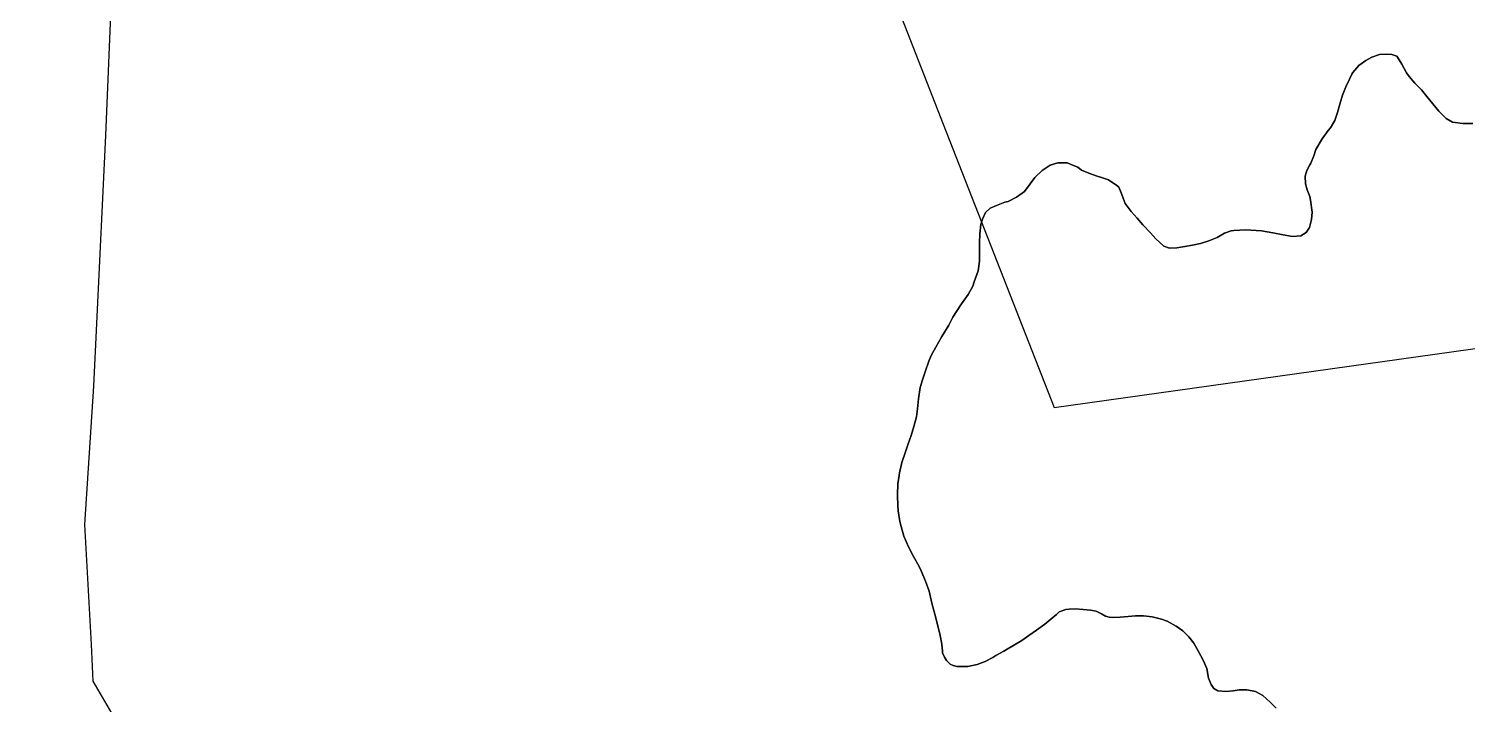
# Model space of a CAD drawing. Header units: inches. Extents: x 11258954 to 11313122, y 3645444 to 3695200.
# Drawn here: x 11273036 to 11275215, y 3664153 to 3665176 of the extents above; entities that cross this region are included whole.
import ezdxf

# ---------------------------------------------------------------- set-up
doc = ezdxf.new("R2010")
doc.units = ezdxf.units.IN
doc.header["$MEASUREMENT"] = 0
for name, color, linetype in [('EnterpriseZone', 103, 'Continuous'), ('VotingPrecinct', 233, 'Continuous'), ('Ward', 133, 'Continuous')]:
    doc.layers.add(name, color=color, linetype=linetype)

msp = doc.modelspace()

# ---------------------------------------------------------------- linework, layer by layer
at = {"layer": 'EnterpriseZone'}
for points in [[(11274270.91, 3665417.6255, 0), (11274421.4235, 3665031.8245, 0), (11274589.5495, 3664602.597, 0), (11275533.6815, 3664734.6325, 0)], [(11273207.9375, 3662808.6875, 0), (11273174.25, 3662865.5625, 0), (11273099.25, 3662997.3125, 0), (11273084.2815, 3663291, 0), (11273076.875, 3663450.75, 0), (11273051.094, 3663597.5, 0), (11273036.4375, 3663683.5625, 0), (11273249.2815, 3663793.875, 0), (11273297.4065, 3663855.4375, 0), (11273321.3125, 3663864.5625, 0), (11273254.1715, 3663971.8555, 0), (11273239.7815, 3664000, 0), (11273239.3125, 3664000.5625, 0), (11273214.3125, 3664048, 0), (11273183.344, 3664103.125, 0), (11273134.1565, 3664188.0625, 0), (11273131.215, 3664243.404, 0), (11273121.5625, 3664425, 0), (11273134.969, 3664634.6875, 0), (11273152.9375, 3665014.5625, 0), (11273166.1565, 3665331.625, 0)]]:
    msp.add_polyline3d(points, dxfattribs=at)
at = {"layer": 'VotingPrecinct'}
for points in [[(11275223.475, 3665032.475, 0), (11275208.5, 3665032.675, 0), (11275192.575, 3665034.75, 0), (11275182.95, 3665039.975, 0), (11275172, 3665051.35, 0), (11275162.675, 3665062.5, 0), (11275154.05, 3665073.725, 0), (11275145.525, 3665083.75, 0), (11275135.825, 3665093.725, 0), (11275126.925, 3665104, 0), (11275122.825, 3665109.225, 0), (11275115.725, 3665122.425, 0), (11275114.475, 3665125.075, 0), (11275108.3, 3665134.5, 0), (11275101.05, 3665136.975, 0), (11275092.35, 3665137.725, 0), (11275082.1, 3665137.275, 0), (11275070.476, 3665133.1705, 0), (11275061.45, 3665127.85, 0), (11275051.075, 3665120.4, 0), (11275041.65, 3665109.8, 0), (11275040.2, 3665107.175, 0), (11275036.45, 3665099.575, 0), (11275031.15, 3665088.075, 0), (11275026.3, 3665075.475, 0), (11275021.975, 3665061.7, 0), (11275018.75, 3665049.45, 0), (11275014.45, 3665037.375, 0), (11275008.075, 3665025.95, 0), (11275004.2, 3665022.1, 0), (11274995.525, 3665009.2, 0), (11274985.825, 3664993.275, 0), (11274982.575, 3664983.575, 0), (11274978.1, 3664972.625, 0), (11274976.6, 3664970.075, 0), (11274972, 3664961.625, 0), (11274969.475, 3664952.775, 0), (11274969.95, 3664941.35, 0), (11274972.55, 3664932.4, 0), (11274976.675, 3664921.95, 0), (11274977.575, 3664916.425, 0), (11274979.975, 3664898.075, 0), (11274979, 3664887.45, 0), (11274975.875, 3664875.325, 0), (11274970.95, 3664867.275, 0), (11274962.95, 3664862.475, 0), (11274950.125, 3664861.7, 0), (11274936.05, 3664863.875, 0), (11274920.525, 3664866.775, 0), (11274903.633, 3664869.883, 0), (11274879.1, 3664871.775, 0), (11274861.7, 3664870.775, 0), (11274857.7, 3664870.25, 0), (11274847.625, 3664866.675, 0), (11274836.225, 3664860.15, 0), (11274823.725, 3664855.1, 0), (11274811.05, 3664851.05, 0), (11274798.8, 3664848.275, 0), (11274787.2, 3664846.225, 0), (11274775.35, 3664844.425, 0), (11274763.85, 3664844.025, 0), (11274755.3, 3664846.85, 0), (11274743.6, 3664857.725, 0), (11274735.125, 3664866.925, 0), (11274723.75, 3664879.25, 0), (11274715.15, 3664889.425, 0), (11274706.125, 3664899.575, 0), (11274696.975, 3664911.55, 0), (11274690.8, 3664927.575, 0), (11274687.125, 3664935.975, 0), (11274684.35, 3664938.525, 0), (11274671.575, 3664947.1, 0), (11274659.675, 3664951.425, 0), (11274654.725, 3664952.775, 0), (11274642.15, 3664957.2, 0), (11274630.575, 3664962.1, 0), (11274625.475, 3664966.325, 0), (11274618.475, 3664969.1, 0), (11274609, 3664972.875, 0), (11274595.175, 3664973.225, 0), (11274583.55, 3664969.675, 0), (11274571.225, 3664961.675, 0), (11274560.25, 3664950.95, 0), (11274553.275, 3664941.475, 0), (11274544.3, 3664929.75, 0), (11274532.175, 3664921.075, 0), (11274519.5, 3664914.625, 0), (11274514.775, 3664913.3, 0), (11274501.975, 3664908.5, 0), (11274492.3, 3664904.175, 0), (11274485.25, 3664897.7, 0), (11274481, 3664887.825, 0), (11274478.35, 3664879.675, 0), (11274476.9, 3664865.5, 0), (11274476.525, 3664851.3, 0), (11274476.15, 3664836.85, 0), (11274476.075, 3664824.2, 0), (11274474.3, 3664809.325, 0), (11274468.5, 3664792.875, 0), (11274466.2, 3664786.3, 0), (11274458.975, 3664773.525, 0), (11274449.15, 3664759.35, 0), (11274441.575, 3664747.825, 0), (11274436.175, 3664739.25, 0), (11274430.1, 3664726.925, 0), (11274419.425, 3664709.8, 0), (11274410, 3664693.825, 0), (11274403.225, 3664681.175, 0), (11274399.6, 3664672.7, 0), (11274393.95, 3664656.675, 0), (11274390.075, 3664644.35, 0), (11274386.35, 3664632.9, 0), (11274383.875, 3664615.6, 0), (11274382.3, 3664600.425, 0), (11274380.675, 3664588.35, 0), (11274376.975, 3664573.875, 0), (11274372.725, 3664559.8, 0), (11274367.875, 3664545.95, 0), (11274363.55, 3664533.75, 0), (11274358.925, 3664518.925, 0), (11274355.075, 3664503.4, 0), (11274353.95, 3664495.7, 0), (11274352.7, 3664487.325, 0), (11274352.175, 3664469.55, 0), (11274352.45, 3664453.475, 0), (11274353.175, 3664445.65, 0), (11274355.55, 3664429.725, 0), (11274357.55, 3664421.95, 0), (11274361.975, 3664407.35, 0), (11274368.55, 3664391.575, 0), (11274376.175, 3664376.725, 0), (11274385.075, 3664361.575, 0), (11274387.925, 3664354.9, 0), (11274394.619, 3664339.4645, 0), (11274400.2, 3664324.25, 0), (11274404, 3664306.15, 0), (11274408.425, 3664289.25, 0), (11274413.45, 3664271.875, 0), (11274416.925, 3664256.8, 0), (11274419.425, 3664243.925, 0), (11274420.25, 3664233.5, 0), (11274420.5, 3664231, 0), (11274423.15, 3664223.95, 0), (11274426.175, 3664219.15, 0), (11274432.05, 3664213.575, 0), (11274436.675, 3664211.35, 0), (11274442.45, 3664209.85, 0), (11274455.2, 3664209.825, 0), (11274458.7, 3664210.025, 0), (11274472.85, 3664213.2, 0), (11274484.85, 3664217.425, 0), (11274496.3, 3664223.8, 0), (11274501.175, 3664226.6, 0), (11274513.225, 3664233.375, 0), (11274518.025, 3664236.475, 0), (11274529.125, 3664242.85, 0), (11274540.575, 3664249.575, 0), (11274551.25, 3664257.125, 0), (11274562.575, 3664265.125, 0), (11274575.368, 3664274, 0), (11274584.575, 3664281.525, 0), (11274593, 3664288.65, 0), (11274597.125, 3664292.7, 0), (11274606.925, 3664296.5, 0), (11274612.325, 3664297.15, 0), (11274621.55, 3664297.225, 0), (11274633.125, 3664296.65, 0), (11274644.275, 3664295.575, 0), (11274652.825, 3664293.65, 0), (11274661.325, 3664289.95, 0), (11274667.4, 3664286.175, 0), (11274672.875, 3664284.65, 0), (11274678.15, 3664284.375, 0), (11274689.2, 3664284.65, 0), (11274701.575, 3664286, 0), (11274712.825, 3664286.85, 0), (11274724.6, 3664286.85, 0), (11274738.05, 3664285.525, 0), (11274752.15, 3664281.6, 0), (11274760.725, 3664278.9, 0), (11274774.35, 3664271.35, 0), (11274784.25, 3664264.125, 0), (11274793.4, 3664255.175, 0), (11274800.875, 3664245.625, 0), (11274808.075, 3664232.95, 0), (11274814.925, 3664219.45, 0), (11274820.575, 3664207.025, 0), (11274823.25, 3664192.225, 0), (11274827.375, 3664182.7, 0), (11274831.15, 3664176.475, 0), (11274837.425, 3664173.425, 0), (11274850.15, 3664172, 0), (11274860.275, 3664173.1, 0), (11274869.525, 3664174.575, 0), (11274881.3, 3664174.725, 0), (11274894.275, 3664172.25, 0), (11274905.425, 3664166.175, 0), (11274916.675, 3664155.9, 0), (11274925.45, 3664146.8, 0)], [(11274925.45, 3664146.8, 0), (11274916.675, 3664155.9, 0), (11274905.425, 3664166.175, 0), (11274894.275, 3664172.25, 0), (11274881.3, 3664174.725, 0), (11274869.525, 3664174.575, 0), (11274860.275, 3664173.1, 0), (11274850.15, 3664172, 0), (11274837.425, 3664173.425, 0), (11274831.15, 3664176.475, 0), (11274827.375, 3664182.7, 0), (11274823.25, 3664192.225, 0), (11274820.575, 3664207.025, 0), (11274814.925, 3664219.45, 0), (11274808.075, 3664232.95, 0), (11274800.875, 3664245.625, 0), (11274793.4, 3664255.175, 0), (11274784.25, 3664264.125, 0), (11274774.35, 3664271.35, 0), (11274760.725, 3664278.9, 0), (11274752.15, 3664281.6, 0), (11274738.05, 3664285.525, 0), (11274724.6, 3664286.85, 0), (11274712.825, 3664286.85, 0), (11274701.575, 3664286, 0), (11274689.2, 3664284.65, 0), (11274678.15, 3664284.375, 0), (11274672.875, 3664284.65, 0), (11274667.4, 3664286.175, 0), (11274661.325, 3664289.95, 0), (11274652.825, 3664293.65, 0), (11274644.275, 3664295.575, 0), (11274633.125, 3664296.65, 0), (11274621.55, 3664297.225, 0), (11274612.325, 3664297.15, 0), (11274606.925, 3664296.5, 0), (11274597.125, 3664292.7, 0), (11274593, 3664288.65, 0), (11274584.575, 3664281.525, 0), (11274575.368, 3664274, 0), (11274562.575, 3664265.125, 0), (11274551.25, 3664257.125, 0), (11274540.575, 3664249.575, 0), (11274529.125, 3664242.85, 0), (11274518.025, 3664236.475, 0), (11274513.225, 3664233.375, 0), (11274501.175, 3664226.6, 0), (11274496.3, 3664223.8, 0), (11274484.85, 3664217.425, 0), (11274472.85, 3664213.2, 0), (11274458.7, 3664210.025, 0), (11274455.2, 3664209.825, 0), (11274442.45, 3664209.85, 0), (11274436.675, 3664211.35, 0), (11274432.05, 3664213.575, 0), (11274426.175, 3664219.15, 0), (11274423.15, 3664223.95, 0), (11274420.5, 3664231, 0), (11274420.25, 3664233.5, 0), (11274419.425, 3664243.925, 0), (11274416.925, 3664256.8, 0), (11274413.45, 3664271.875, 0), (11274408.425, 3664289.25, 0), (11274404, 3664306.15, 0), (11274400.2, 3664324.25, 0), (11274394.619, 3664339.4645, 0), (11274387.925, 3664354.9, 0), (11274385.075, 3664361.575, 0), (11274376.175, 3664376.725, 0), (11274368.55, 3664391.575, 0), (11274361.975, 3664407.35, 0), (11274357.55, 3664421.95, 0), (11274355.55, 3664429.725, 0), (11274353.175, 3664445.65, 0), (11274352.45, 3664453.475, 0), (11274352.175, 3664469.55, 0), (11274352.7, 3664487.325, 0), (11274353.95, 3664495.7, 0), (11274355.075, 3664503.4, 0), (11274358.925, 3664518.925, 0), (11274363.55, 3664533.75, 0), (11274367.875, 3664545.95, 0), (11274372.725, 3664559.8, 0), (11274376.975, 3664573.875, 0), (11274380.675, 3664588.35, 0), (11274382.3, 3664600.425, 0), (11274383.875, 3664615.6, 0), (11274386.35, 3664632.9, 0), (11274390.075, 3664644.35, 0), (11274393.95, 3664656.675, 0), (11274399.6, 3664672.7, 0), (11274403.225, 3664681.175, 0), (11274410, 3664693.825, 0), (11274419.425, 3664709.8, 0), (11274430.1, 3664726.925, 0), (11274436.175, 3664739.25, 0), (11274441.575, 3664747.825, 0), (11274449.15, 3664759.35, 0), (11274458.975, 3664773.525, 0), (11274466.2, 3664786.3, 0), (11274468.5, 3664792.875, 0), (11274474.3, 3664809.325, 0), (11274476.075, 3664824.2, 0), (11274476.15, 3664836.85, 0), (11274476.525, 3664851.3, 0), (11274476.9, 3664865.5, 0), (11274478.35, 3664879.675, 0), (11274481, 3664887.825, 0), (11274485.25, 3664897.7, 0), (11274492.3, 3664904.175, 0), (11274501.975, 3664908.5, 0), (11274514.775, 3664913.3, 0), (11274519.5, 3664914.625, 0), (11274532.175, 3664921.075, 0), (11274544.3, 3664929.75, 0), (11274553.275, 3664941.475, 0), (11274560.25, 3664950.95, 0), (11274571.225, 3664961.675, 0), (11274583.55, 3664969.675, 0), (11274595.175, 3664973.225, 0), (11274609, 3664972.875, 0), (11274618.475, 3664969.1, 0), (11274625.475, 3664966.325, 0), (11274630.575, 3664962.1, 0), (11274642.15, 3664957.2, 0), (11274654.725, 3664952.775, 0), (11274659.675, 3664951.425, 0), (11274671.575, 3664947.1, 0), (11274684.35, 3664938.525, 0), (11274687.125, 3664935.975, 0), (11274690.8, 3664927.575, 0), (11274696.975, 3664911.55, 0), (11274706.125, 3664899.575, 0), (11274715.15, 3664889.425, 0), (11274723.75, 3664879.25, 0), (11274735.125, 3664866.925, 0), (11274743.6, 3664857.725, 0), (11274755.3, 3664846.85, 0), (11274763.85, 3664844.025, 0), (11274775.35, 3664844.425, 0), (11274787.2, 3664846.225, 0), (11274798.8, 3664848.275, 0), (11274811.05, 3664851.05, 0), (11274823.725, 3664855.1, 0), (11274836.225, 3664860.15, 0), (11274847.625, 3664866.675, 0), (11274857.7, 3664870.25, 0), (11274861.7, 3664870.775, 0), (11274879.1, 3664871.775, 0), (11274903.633, 3664869.883, 0), (11274920.525, 3664866.775, 0), (11274936.05, 3664863.875, 0), (11274950.125, 3664861.7, 0), (11274962.95, 3664862.475, 0), (11274970.95, 3664867.275, 0), (11274975.875, 3664875.325, 0), (11274979, 3664887.45, 0), (11274979.975, 3664898.075, 0), (11274977.575, 3664916.425, 0), (11274976.675, 3664921.95, 0), (11274972.55, 3664932.4, 0), (11274969.95, 3664941.35, 0), (11274969.475, 3664952.775, 0), (11274972, 3664961.625, 0), (11274976.6, 3664970.075, 0), (11274978.1, 3664972.625, 0), (11274982.575, 3664983.575, 0), (11274985.825, 3664993.275, 0), (11274995.525, 3665009.2, 0), (11275004.2, 3665022.1, 0), (11275008.075, 3665025.95, 0), (11275014.45, 3665037.375, 0), (11275018.75, 3665049.45, 0), (11275021.975, 3665061.7, 0), (11275026.3, 3665075.475, 0), (11275031.15, 3665088.075, 0), (11275036.45, 3665099.575, 0), (11275040.2, 3665107.175, 0), (11275041.65, 3665109.8, 0), (11275051.075, 3665120.4, 0), (11275061.45, 3665127.85, 0), (11275070.476, 3665133.1705, 0), (11275082.1, 3665137.275, 0), (11275092.35, 3665137.725, 0), (11275101.05, 3665136.975, 0), (11275108.3, 3665134.5, 0), (11275114.475, 3665125.075, 0), (11275115.725, 3665122.425, 0), (11275122.825, 3665109.225, 0), (11275126.925, 3665104, 0), (11275135.825, 3665093.725, 0), (11275145.525, 3665083.75, 0), (11275154.05, 3665073.725, 0), (11275162.675, 3665062.5, 0), (11275172, 3665051.35, 0), (11275182.95, 3665039.975, 0), (11275192.575, 3665034.75, 0), (11275208.5, 3665032.675, 0), (11275223.475, 3665032.475, 0)]]:
    msp.add_polyline3d(points, dxfattribs=at)
at = {"layer": 'Ward'}
for points in [[(11275223.475, 3665032.475, 0), (11275208.5, 3665032.675, 0), (11275192.575, 3665034.75, 0), (11275182.95, 3665039.975, 0), (11275172, 3665051.35, 0), (11275162.675, 3665062.5, 0), (11275154.05, 3665073.725, 0), (11275145.525, 3665083.75, 0), (11275135.825, 3665093.725, 0), (11275126.925, 3665104, 0), (11275122.825, 3665109.225, 0), (11275115.725, 3665122.425, 0), (11275114.475, 3665125.075, 0), (11275108.3, 3665134.5, 0), (11275101.05, 3665136.975, 0), (11275092.35, 3665137.725, 0), (11275082.1, 3665137.275, 0), (11275070.476, 3665133.1705, 0), (11275061.45, 3665127.85, 0), (11275051.075, 3665120.4, 0), (11275041.65, 3665109.8, 0), (11275040.2, 3665107.175, 0), (11275036.45, 3665099.575, 0), (11275031.15, 3665088.075, 0), (11275026.3, 3665075.475, 0), (11275021.975, 3665061.7, 0), (11275018.75, 3665049.45, 0), (11275014.45, 3665037.375, 0), (11275008.075, 3665025.95, 0), (11275004.2, 3665022.1, 0), (11274995.525, 3665009.2, 0), (11274985.825, 3664993.275, 0), (11274982.575, 3664983.575, 0), (11274978.1, 3664972.625, 0), (11274976.6, 3664970.075, 0), (11274972, 3664961.625, 0), (11274969.475, 3664952.775, 0), (11274969.95, 3664941.35, 0), (11274972.55, 3664932.4, 0), (11274976.675, 3664921.95, 0), (11274977.575, 3664916.425, 0), (11274979.975, 3664898.075, 0), (11274979, 3664887.45, 0), (11274975.875, 3664875.325, 0), (11274970.95, 3664867.275, 0), (11274962.95, 3664862.475, 0), (11274950.125, 3664861.7, 0), (11274936.05, 3664863.875, 0), (11274920.525, 3664866.775, 0), (11274903.633, 3664869.883, 0), (11274879.1, 3664871.775, 0), (11274861.7, 3664870.775, 0), (11274857.7, 3664870.25, 0), (11274847.625, 3664866.675, 0), (11274836.225, 3664860.15, 0), (11274823.725, 3664855.1, 0), (11274811.05, 3664851.05, 0), (11274798.8, 3664848.275, 0), (11274787.2, 3664846.225, 0), (11274775.35, 3664844.425, 0), (11274763.85, 3664844.025, 0), (11274755.3, 3664846.85, 0), (11274743.6, 3664857.725, 0), (11274735.125, 3664866.925, 0), (11274723.75, 3664879.25, 0), (11274715.15, 3664889.425, 0), (11274706.125, 3664899.575, 0), (11274696.975, 3664911.55, 0), (11274690.8, 3664927.575, 0), (11274687.125, 3664935.975, 0), (11274684.35, 3664938.525, 0), (11274671.575, 3664947.1, 0), (11274659.675, 3664951.425, 0), (11274654.725, 3664952.775, 0), (11274642.15, 3664957.2, 0), (11274630.575, 3664962.1, 0), (11274625.475, 3664966.325, 0), (11274618.475, 3664969.1, 0), (11274609, 3664972.875, 0), (11274595.175, 3664973.225, 0), (11274583.55, 3664969.675, 0), (11274571.225, 3664961.675, 0), (11274560.25, 3664950.95, 0), (11274553.275, 3664941.475, 0), (11274544.3, 3664929.75, 0), (11274532.175, 3664921.075, 0), (11274519.5, 3664914.625, 0), (11274514.775, 3664913.3, 0), (11274501.975, 3664908.5, 0), (11274492.3, 3664904.175, 0), (11274485.25, 3664897.7, 0), (11274481, 3664887.825, 0), (11274478.35, 3664879.675, 0), (11274476.9, 3664865.5, 0), (11274476.525, 3664851.3, 0), (11274476.15, 3664836.85, 0), (11274476.075, 3664824.2, 0), (11274474.3, 3664809.325, 0), (11274468.5, 3664792.875, 0), (11274466.2, 3664786.3, 0), (11274458.975, 3664773.525, 0), (11274449.15, 3664759.35, 0), (11274441.575, 3664747.825, 0), (11274436.175, 3664739.25, 0), (11274430.1, 3664726.925, 0), (11274419.425, 3664709.8, 0), (11274410, 3664693.825, 0), (11274403.225, 3664681.175, 0), (11274399.6, 3664672.7, 0), (11274393.95, 3664656.675, 0), (11274390.075, 3664644.35, 0), (11274386.35, 3664632.9, 0), (11274383.875, 3664615.6, 0), (11274382.3, 3664600.425, 0), (11274380.675, 3664588.35, 0), (11274376.975, 3664573.875, 0), (11274372.725, 3664559.8, 0), (11274367.875, 3664545.95, 0), (11274363.55, 3664533.75, 0), (11274358.925, 3664518.925, 0), (11274355.075, 3664503.4, 0), (11274353.95, 3664495.7, 0), (11274352.7, 3664487.325, 0), (11274352.175, 3664469.55, 0), (11274352.45, 3664453.475, 0), (11274353.175, 3664445.65, 0), (11274355.55, 3664429.725, 0), (11274357.55, 3664421.95, 0), (11274361.975, 3664407.35, 0), (11274368.55, 3664391.575, 0), (11274376.175, 3664376.725, 0), (11274385.075, 3664361.575, 0), (11274387.925, 3664354.9, 0), (11274394.619, 3664339.4645, 0), (11274400.2, 3664324.25, 0), (11274404, 3664306.15, 0), (11274408.425, 3664289.25, 0), (11274413.45, 3664271.875, 0), (11274416.925, 3664256.8, 0), (11274419.425, 3664243.925, 0), (11274420.25, 3664233.5, 0), (11274420.5, 3664231, 0), (11274423.15, 3664223.95, 0), (11274426.175, 3664219.15, 0), (11274432.05, 3664213.575, 0), (11274436.675, 3664211.35, 0), (11274442.45, 3664209.85, 0), (11274455.2, 3664209.825, 0), (11274458.7, 3664210.025, 0), (11274472.85, 3664213.2, 0), (11274484.85, 3664217.425, 0), (11274496.3, 3664223.8, 0), (11274501.175, 3664226.6, 0), (11274513.225, 3664233.375, 0), (11274518.025, 3664236.475, 0), (11274529.125, 3664242.85, 0), (11274540.575, 3664249.575, 0), (11274551.25, 3664257.125, 0), (11274562.575, 3664265.125, 0), (11274575.368, 3664274, 0), (11274584.575, 3664281.525, 0), (11274593, 3664288.65, 0), (11274597.125, 3664292.7, 0), (11274606.925, 3664296.5, 0), (11274612.325, 3664297.15, 0), (11274621.55, 3664297.225, 0), (11274633.125, 3664296.65, 0), (11274644.275, 3664295.575, 0), (11274652.825, 3664293.65, 0), (11274661.325, 3664289.95, 0), (11274667.4, 3664286.175, 0), (11274672.875, 3664284.65, 0), (11274678.15, 3664284.375, 0), (11274689.2, 3664284.65, 0), (11274701.575, 3664286, 0), (11274712.825, 3664286.85, 0), (11274724.6, 3664286.85, 0), (11274738.05, 3664285.525, 0), (11274752.15, 3664281.6, 0), (11274760.725, 3664278.9, 0), (11274774.35, 3664271.35, 0), (11274784.25, 3664264.125, 0), (11274793.4, 3664255.175, 0), (11274800.875, 3664245.625, 0), (11274808.075, 3664232.95, 0), (11274814.925, 3664219.45, 0), (11274820.575, 3664207.025, 0), (11274823.25, 3664192.225, 0), (11274827.375, 3664182.7, 0), (11274831.15, 3664176.475, 0), (11274837.425, 3664173.425, 0), (11274850.15, 3664172, 0), (11274860.275, 3664173.1, 0), (11274869.525, 3664174.575, 0), (11274881.3, 3664174.725, 0), (11274894.275, 3664172.25, 0), (11274905.425, 3664166.175, 0), (11274916.675, 3664155.9, 0), (11274925.45, 3664146.8, 0)], [(11274925.45, 3664146.8, 0), (11274916.675, 3664155.9, 0), (11274905.425, 3664166.175, 0), (11274894.275, 3664172.25, 0), (11274881.3, 3664174.725, 0), (11274869.525, 3664174.575, 0), (11274860.275, 3664173.1, 0), (11274850.15, 3664172, 0), (11274837.425, 3664173.425, 0), (11274831.15, 3664176.475, 0), (11274827.375, 3664182.7, 0), (11274823.25, 3664192.225, 0), (11274820.575, 3664207.025, 0), (11274814.925, 3664219.45, 0), (11274808.075, 3664232.95, 0), (11274800.875, 3664245.625, 0), (11274793.4, 3664255.175, 0), (11274784.25, 3664264.125, 0), (11274774.35, 3664271.35, 0), (11274760.725, 3664278.9, 0), (11274752.15, 3664281.6, 0), (11274738.05, 3664285.525, 0), (11274724.6, 3664286.85, 0), (11274712.825, 3664286.85, 0), (11274701.575, 3664286, 0), (11274689.2, 3664284.65, 0), (11274678.15, 3664284.375, 0), (11274672.875, 3664284.65, 0), (11274667.4, 3664286.175, 0), (11274661.325, 3664289.95, 0), (11274652.825, 3664293.65, 0), (11274644.275, 3664295.575, 0), (11274633.125, 3664296.65, 0), (11274621.55, 3664297.225, 0), (11274612.325, 3664297.15, 0), (11274606.925, 3664296.5, 0), (11274597.125, 3664292.7, 0), (11274593, 3664288.65, 0), (11274584.575, 3664281.525, 0), (11274575.368, 3664274, 0), (11274562.575, 3664265.125, 0), (11274551.25, 3664257.125, 0), (11274540.575, 3664249.575, 0), (11274529.125, 3664242.85, 0), (11274518.025, 3664236.475, 0), (11274513.225, 3664233.375, 0), (11274501.175, 3664226.6, 0), (11274496.3, 3664223.8, 0), (11274484.85, 3664217.425, 0), (11274472.85, 3664213.2, 0), (11274458.7, 3664210.025, 0), (11274455.2, 3664209.825, 0), (11274442.45, 3664209.85, 0), (11274436.675, 3664211.35, 0), (11274432.05, 3664213.575, 0), (11274426.175, 3664219.15, 0), (11274423.15, 3664223.95, 0), (11274420.5, 3664231, 0), (11274420.25, 3664233.5, 0), (11274419.425, 3664243.925, 0), (11274416.925, 3664256.8, 0), (11274413.45, 3664271.875, 0), (11274408.425, 3664289.25, 0), (11274404, 3664306.15, 0), (11274400.2, 3664324.25, 0), (11274394.619, 3664339.4645, 0), (11274387.925, 3664354.9, 0), (11274385.075, 3664361.575, 0), (11274376.175, 3664376.725, 0), (11274368.55, 3664391.575, 0), (11274361.975, 3664407.35, 0), (11274357.55, 3664421.95, 0), (11274355.55, 3664429.725, 0), (11274353.175, 3664445.65, 0), (11274352.45, 3664453.475, 0), (11274352.175, 3664469.55, 0), (11274352.7, 3664487.325, 0), (11274353.95, 3664495.7, 0), (11274355.075, 3664503.4, 0), (11274358.925, 3664518.925, 0), (11274363.55, 3664533.75, 0), (11274367.875, 3664545.95, 0), (11274372.725, 3664559.8, 0), (11274376.975, 3664573.875, 0), (11274380.675, 3664588.35, 0), (11274382.3, 3664600.425, 0), (11274383.875, 3664615.6, 0), (11274386.35, 3664632.9, 0), (11274390.075, 3664644.35, 0), (11274393.95, 3664656.675, 0), (11274399.6, 3664672.7, 0), (11274403.225, 3664681.175, 0), (11274410, 3664693.825, 0), (11274419.425, 3664709.8, 0), (11274430.1, 3664726.925, 0), (11274436.175, 3664739.25, 0), (11274441.575, 3664747.825, 0), (11274449.15, 3664759.35, 0), (11274458.975, 3664773.525, 0), (11274466.2, 3664786.3, 0), (11274468.5, 3664792.875, 0), (11274474.3, 3664809.325, 0), (11274476.075, 3664824.2, 0), (11274476.15, 3664836.85, 0), (11274476.525, 3664851.3, 0), (11274476.9, 3664865.5, 0), (11274478.35, 3664879.675, 0), (11274481, 3664887.825, 0), (11274485.25, 3664897.7, 0), (11274492.3, 3664904.175, 0), (11274501.975, 3664908.5, 0), (11274514.775, 3664913.3, 0), (11274519.5, 3664914.625, 0), (11274532.175, 3664921.075, 0), (11274544.3, 3664929.75, 0), (11274553.275, 3664941.475, 0), (11274560.25, 3664950.95, 0), (11274571.225, 3664961.675, 0), (11274583.55, 3664969.675, 0), (11274595.175, 3664973.225, 0), (11274609, 3664972.875, 0), (11274618.475, 3664969.1, 0), (11274625.475, 3664966.325, 0), (11274630.575, 3664962.1, 0), (11274642.15, 3664957.2, 0), (11274654.725, 3664952.775, 0), (11274659.675, 3664951.425, 0), (11274671.575, 3664947.1, 0), (11274684.35, 3664938.525, 0), (11274687.125, 3664935.975, 0), (11274690.8, 3664927.575, 0), (11274696.975, 3664911.55, 0), (11274706.125, 3664899.575, 0), (11274715.15, 3664889.425, 0), (11274723.75, 3664879.25, 0), (11274735.125, 3664866.925, 0), (11274743.6, 3664857.725, 0), (11274755.3, 3664846.85, 0), (11274763.85, 3664844.025, 0), (11274775.35, 3664844.425, 0), (11274787.2, 3664846.225, 0), (11274798.8, 3664848.275, 0), (11274811.05, 3664851.05, 0), (11274823.725, 3664855.1, 0), (11274836.225, 3664860.15, 0), (11274847.625, 3664866.675, 0), (11274857.7, 3664870.25, 0), (11274861.7, 3664870.775, 0), (11274879.1, 3664871.775, 0), (11274903.633, 3664869.883, 0), (11274920.525, 3664866.775, 0), (11274936.05, 3664863.875, 0), (11274950.125, 3664861.7, 0), (11274962.95, 3664862.475, 0), (11274970.95, 3664867.275, 0), (11274975.875, 3664875.325, 0), (11274979, 3664887.45, 0), (11274979.975, 3664898.075, 0), (11274977.575, 3664916.425, 0), (11274976.675, 3664921.95, 0), (11274972.55, 3664932.4, 0), (11274969.95, 3664941.35, 0), (11274969.475, 3664952.775, 0), (11274972, 3664961.625, 0), (11274976.6, 3664970.075, 0), (11274978.1, 3664972.625, 0), (11274982.575, 3664983.575, 0), (11274985.825, 3664993.275, 0), (11274995.525, 3665009.2, 0), (11275004.2, 3665022.1, 0), (11275008.075, 3665025.95, 0), (11275014.45, 3665037.375, 0), (11275018.75, 3665049.45, 0), (11275021.975, 3665061.7, 0), (11275026.3, 3665075.475, 0), (11275031.15, 3665088.075, 0), (11275036.45, 3665099.575, 0), (11275040.2, 3665107.175, 0), (11275041.65, 3665109.8, 0), (11275051.075, 3665120.4, 0), (11275061.45, 3665127.85, 0), (11275070.476, 3665133.1705, 0), (11275082.1, 3665137.275, 0), (11275092.35, 3665137.725, 0), (11275101.05, 3665136.975, 0), (11275108.3, 3665134.5, 0), (11275114.475, 3665125.075, 0), (11275115.725, 3665122.425, 0), (11275122.825, 3665109.225, 0), (11275126.925, 3665104, 0), (11275135.825, 3665093.725, 0), (11275145.525, 3665083.75, 0), (11275154.05, 3665073.725, 0), (11275162.675, 3665062.5, 0), (11275172, 3665051.35, 0), (11275182.95, 3665039.975, 0), (11275192.575, 3665034.75, 0), (11275208.5, 3665032.675, 0), (11275223.475, 3665032.475, 0)]]:
    msp.add_polyline3d(points, dxfattribs=at)

doc.saveas('drawing.dxf')
